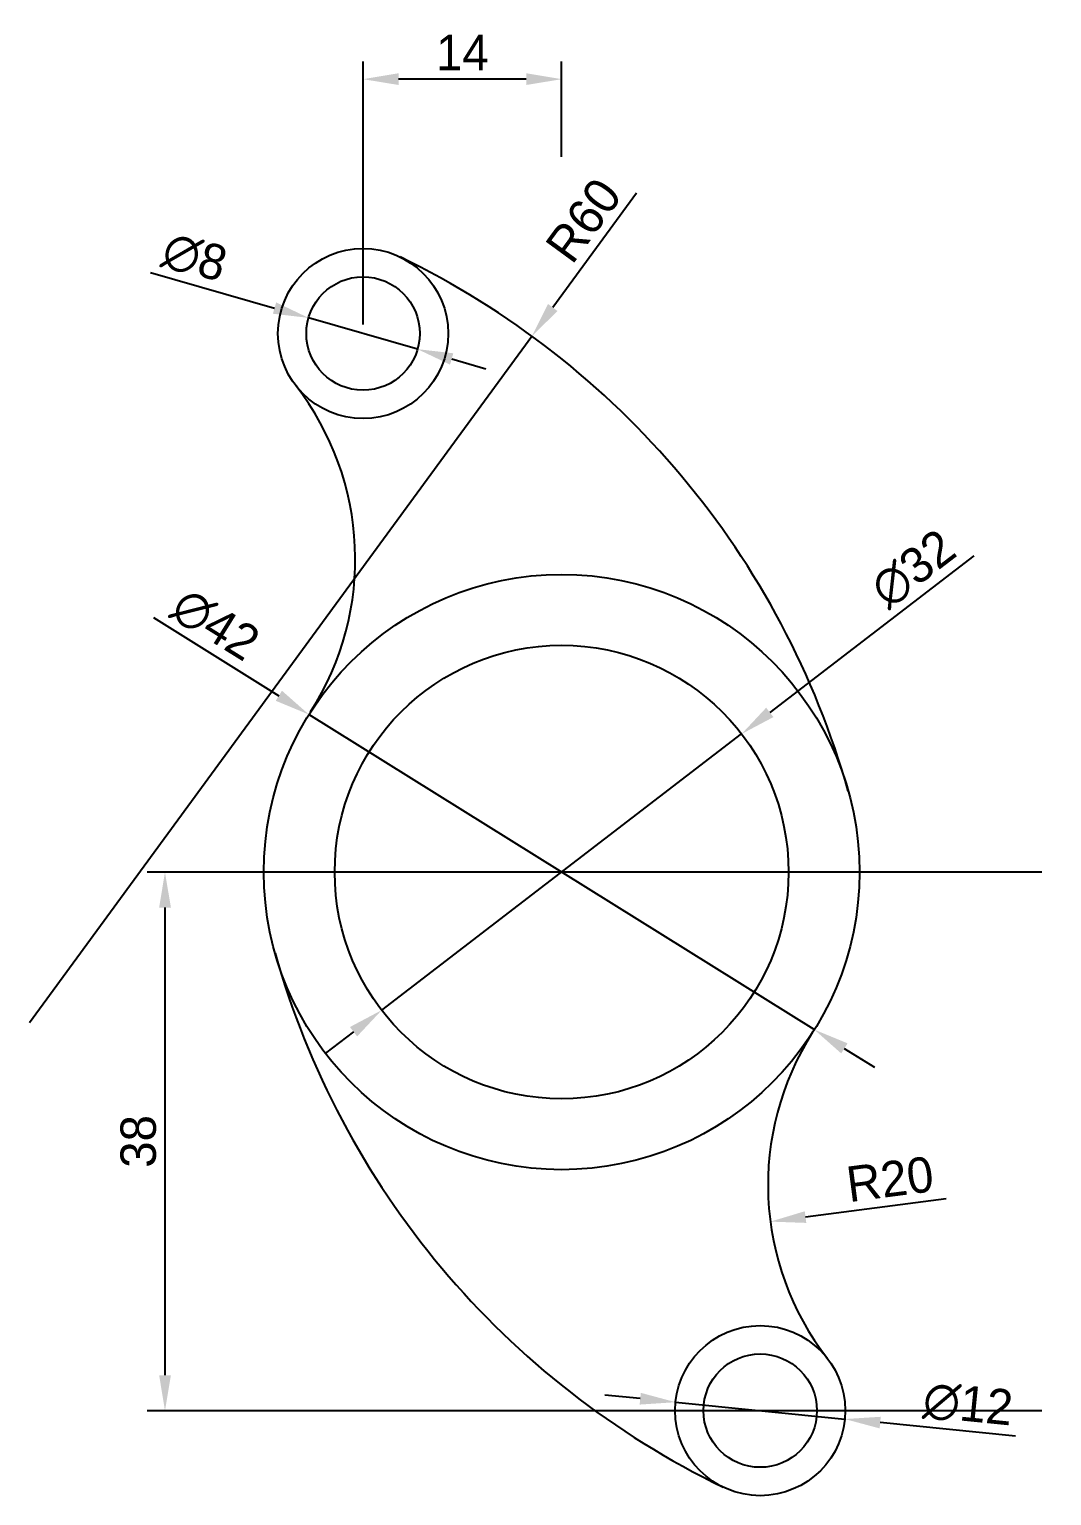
# Model space of a CAD drawing. Header units: millimetres. Extents: x -11614 to -3042, y 13178 to 15416.
# Drawn here: x -5240.3 to -5168.2, y 14103.1 to 14206.6 of the extents above; entities that cross this region are included whole.
import ezdxf

# ---------------------------------------------------------------- set-up
doc = ezdxf.new("R2010")
doc.units = ezdxf.units.MM
doc.header["$LTSCALE"] = 0.5
doc.header["$PDMODE"] = 34
doc.dimstyles.new('ISO-25', dxfattribs={"dimtxt": 2.5, "dimasz": 2.5, "dimexe": 1.25, "dimexo": 0.625, "dimtad": 1, "dimtxsty": 'Standard', "dimcen": 2.5, "dimadec": 0, "dimazin": 0, "dimtfac": 1, "dimtmove": 0, "dimatfit": 3, "dimfxl": 1, "dimarcsym": 0})

# ---------------------------------------------------------------- blocks, each defined once
blk = doc.blocks.new('*D59')
at = {"color": 0, "lineweight": -2, "transparency": 16777216}
for p, q in [((-5231.79, 14189.44), (-5223.04, 14186.93)), ((-5212.95, 14184.03), (-5220.64, 14186.24)), ((-5210.54, 14183.34), (-5208.14, 14182.65))]:
    blk.add_line(p, q, dxfattribs=at)
at = {"color": 0, "transparency": 16777216}
for points in [[(-5222.92, 14187.33), (-5223.15, 14186.53), (-5220.64, 14186.24)], [(-5210.43, 14183.74), (-5210.66, 14182.94), (-5212.95, 14184.03)]]:
    blk.add_solid(points, dxfattribs=at)
at = {"layer": 'Defpoints', "color": 0, "transparency": 16777216}
for p in [(-5220.64, 14186.24), (-5212.95, 14184.03)]:
    blk.add_point(p, dxfattribs=at)
at = {"color": 0, "transparency": 16777216, "insert": (-5228.67, 14190.5), "char_height": 2.5, "attachment_point": 5, "rotation": 343.9606}
blk.add_mtext('∅8', dxfattribs=at)
blk = doc.blocks.new('*D60')
at = {"color": 0, "lineweight": -2, "transparency": 16777216}
for p, q in [((-5197.25, 14109.98), (-5199.74, 14110.23)), ((-5194.76, 14109.73), (-5182.82, 14108.54)), ((-5170.8, 14107.34), (-5180.33, 14108.29))]:
    blk.add_line(p, q, dxfattribs=at)
at = {"color": 0, "transparency": 16777216}
for points in [[(-5197.21, 14110.39), (-5197.29, 14109.56), (-5194.76, 14109.73)], [(-5180.29, 14108.7), (-5180.37, 14107.88), (-5182.82, 14108.54)]]:
    blk.add_solid(points, dxfattribs=at)
at = {"layer": 'Defpoints', "color": 0, "transparency": 16777216}
for p in [(-5194.76, 14109.73), (-5182.82, 14108.54)]:
    blk.add_point(p, dxfattribs=at)
at = {"color": 0, "transparency": 16777216, "insert": (-5174.14, 14109.56), "char_height": 2.5, "attachment_point": 5, "rotation": 354.3032}
blk.add_mtext('∅12', dxfattribs=at)
blk = doc.blocks.new('*D61')
at = {"color": 0, "lineweight": -2, "transparency": 16777216}
for p, q in [((-5173.72, 14169.45), (-5188.12, 14158.4)), ((-5215.48, 14137.39), (-5190.1, 14156.88)), ((-5217.47, 14135.87), (-5219.45, 14134.35))]:
    blk.add_line(p, q, dxfattribs=at)
at = {"color": 0, "transparency": 16777216}
for points in [[(-5188.37, 14158.73), (-5187.86, 14158.07), (-5190.1, 14156.88)], [(-5217.72, 14136.2), (-5217.21, 14135.54), (-5215.48, 14137.39)]]:
    blk.add_solid(points, dxfattribs=at)
at = {"layer": 'Defpoints', "color": 0, "transparency": 16777216}
for p in [(-5190.1, 14156.88), (-5215.48, 14137.39)]:
    blk.add_point(p, dxfattribs=at)
at = {"color": 0, "transparency": 16777216, "insert": (-5178, 14168.53), "char_height": 2.5, "attachment_point": 5, "rotation": 37.5141}
blk.add_mtext('∅32', dxfattribs=at)
blk = doc.blocks.new('*D62')
at = {"color": 0, "lineweight": -2, "transparency": 16777216}
for p, q in [((-5231.56, 14165.09), (-5222.73, 14159.58)), ((-5184.98, 14136.02), (-5220.61, 14158.25)), ((-5182.86, 14134.69), (-5180.73, 14133.37))]:
    blk.add_line(p, q, dxfattribs=at)
at = {"color": 0, "transparency": 16777216}
for points in [[(-5222.51, 14159.93), (-5222.95, 14159.22), (-5220.61, 14158.25)], [(-5182.63, 14135.05), (-5183.08, 14134.34), (-5184.98, 14136.02)]]:
    blk.add_solid(points, dxfattribs=at)
at = {"layer": 'Defpoints', "color": 0, "transparency": 16777216}
for p in [(-5220.61, 14158.25), (-5184.98, 14136.02)]:
    blk.add_point(p, dxfattribs=at)
at = {"color": 0, "transparency": 16777216, "insert": (-5227.21, 14164.59), "char_height": 2.5, "attachment_point": 5, "rotation": 328.032}
blk.add_mtext('∅42', dxfattribs=at)
blk = doc.blocks.new('*D63')
at = {"color": 0, "lineweight": -2, "transparency": 16777216}
for p, q in [((-5197.51, 14195.04), (-5203.42, 14186.97)), ((-5240.32, 14136.53), (-5204.89, 14184.95))]:
    blk.add_line(p, q, dxfattribs=at)
at = {"color": 0, "transparency": 16777216}
blk.add_solid([(-5203.75, 14187.22), (-5203.08, 14186.72), (-5204.89, 14184.95)], dxfattribs=at)
at = {"layer": 'Defpoints', "color": 0, "transparency": 16777216}
for p in [(-5204.89, 14184.95), (-5240.32, 14136.53)]:
    blk.add_point(p, dxfattribs=at)
at = {"color": 0, "transparency": 16777216, "insert": (-5201.24, 14193.12), "char_height": 2.5, "attachment_point": 5, "rotation": 53.8067}
blk.add_mtext('R60', dxfattribs=at)
blk = doc.blocks.new('*D64')
at = {"color": 0, "lineweight": -2, "transparency": 16777216}
blk.add_line((-5175.68, 14124.09), (-5185.59, 14122.79), dxfattribs=at)
at = {"color": 0, "transparency": 16777216}
blk.add_solid([(-5185.65, 14123.2), (-5185.54, 14122.38), (-5188.07, 14122.47)], dxfattribs=at)
at = {"layer": 'Defpoints', "color": 0, "transparency": 16777216}
for p in [(-5168.24, 14125.06), (-5188.07, 14122.47)]:
    blk.add_point(p, dxfattribs=at)
at = {"color": 0, "transparency": 16777216, "insert": (-5179.64, 14125.46), "char_height": 2.5, "attachment_point": 5, "rotation": 7.4549}
blk.add_mtext('R20', dxfattribs=at)
blk = doc.blocks.new('*D65')
at = {"color": 0, "lineweight": -2, "transparency": 16777216}
for p, q in [((-5168.93, 14147.13), (-5232.01, 14147.13)), ((-5230.76, 14144.63), (-5230.76, 14111.63)), ((-5168.93, 14109.13), (-5232.01, 14109.13))]:
    blk.add_line(p, q, dxfattribs=at)
at = {"color": 0, "transparency": 16777216}
for points in [[(-5231.17, 14144.63), (-5230.34, 14144.63), (-5230.76, 14147.13)], [(-5231.17, 14111.63), (-5230.34, 14111.63), (-5230.76, 14109.13)]]:
    blk.add_solid(points, dxfattribs=at)
at = {"layer": 'Defpoints', "color": 0, "transparency": 16777216}
for p in [(-5168.3, 14147.13), (-5230.76, 14109.13), (-5168.3, 14109.13)]:
    blk.add_point(p, dxfattribs=at)
at = {"color": 0, "transparency": 16777216, "insert": (-5232.63, 14128.13), "char_height": 2.5, "attachment_point": 5, "rotation": 90}
blk.add_mtext('38', dxfattribs=at)
blk = doc.blocks.new('*D66')
at = {"color": 0, "lineweight": -2, "transparency": 16777216}
for p, q in [((-5216.79, 14185.76), (-5216.79, 14204.33)), ((-5202.79, 14197.61), (-5202.79, 14204.33)), ((-5205.29, 14203.08), (-5214.29, 14203.08))]:
    blk.add_line(p, q, dxfattribs=at)
at = {"color": 0, "transparency": 16777216}
for points in [[(-5214.29, 14203.5), (-5214.29, 14202.67), (-5216.79, 14203.08)], [(-5205.29, 14203.5), (-5205.29, 14202.67), (-5202.79, 14203.08)]]:
    blk.add_solid(points, dxfattribs=at)
at = {"layer": 'Defpoints', "color": 0, "transparency": 16777216}
for p in [(-5216.79, 14203.08), (-5202.79, 14196.98), (-5216.79, 14185.13)]:
    blk.add_point(p, dxfattribs=at)
at = {"color": 0, "transparency": 16777216, "insert": (-5209.79, 14204.96), "char_height": 2.5, "attachment_point": 5}
blk.add_mtext('14', dxfattribs=at)

msp = doc.modelspace()

# ---------------------------------------------------------------- linework, layer by layer
for centre, radius in [((-5216.791, 14185.134), 6), ((-5216.791, 14185.134), 4), ((-5202.791, 14147.134), 21), ((-5202.791, 14147.134), 16), ((-5188.791, 14109.134), 6), ((-5188.791, 14109.134), 4)]:
    msp.add_circle(centre, radius)
for centre, radius, start, end in [((-5240.322, 14136.53), 60, 15.77641, 64.16654), ((-5237.342, 14169.207), 20, 327.42698, 37.77513), ((-5165.261, 14157.737), 60, 195.77641, 244.16654), ((-5168.24, 14125.06), 20, 147.42698, 217.77513)]:
    msp.add_arc(centre, radius, start, end)

# ---------------------------------------------------------------- dimensions: what is measured, and where the dimension line sits
dim = msp.add_linear_dim(base=(-5216.791, 14203.082), p1=(-5202.791, 14196.981), p2=(-5216.791, 14185.134), dimstyle='ISO-25')
dim.commit()
dim.dimension.update_dxf_attribs({"geometry": '*D66', "text_midpoint": (-5209.791, 14204.957)})
dim = msp.add_radius_dim(center=(-5240.322, 14136.53), mpoint=(-5204.892, 14184.952), dimstyle='ISO-25')
dim.commit()
dim.dimension.update_dxf_attribs({"geometry": '*D63', "text_midpoint": (-5201.238, 14193.121)})
for p1, p2, picture, middle in [((-5212.947, 14184.028), (-5220.636, 14186.239), '*D59', (-5229.185, 14188.697)), ((-5215.483, 14137.39), (-5190.1, 14156.877), '*D61', (-5176.862, 14167.04))]:
    dim = msp.add_diameter_dim_2p(p1=p1, p2=p2, dimstyle='ISO-25')
    dim.commit()
    dim.dimension.update_dxf_attribs({"geometry": picture, "text_midpoint": middle, "dimtype": 163})
for p1, p2, picture, middle in [((-5184.976, 14136.015), (-5220.607, 14158.252), '*D62', (-5227.214, 14164.586)), ((-5194.762, 14109.729), (-5182.821, 14108.538), '*D60', (-5174.135, 14109.556))]:
    dim = msp.add_diameter_dim_2p(p1=p1, p2=p2, dimstyle='ISO-25')
    dim.commit()
    dim.dimension.update_dxf_attribs({"geometry": picture, "text_midpoint": middle})
dim = msp.add_linear_dim(base=(-5230.755, 14109.134), p1=(-5168.305, 14147.134), p2=(-5168.305, 14109.134), angle=90, dimstyle='ISO-25')
dim.commit()
dim.dimension.update_dxf_attribs({"geometry": '*D65', "text_midpoint": (-5232.63, 14128.134)})
dim = msp.add_radius_dim(center=(-5168.24, 14125.06), mpoint=(-5188.071, 14122.465), dimstyle='ISO-25')
dim.commit()
dim.dimension.update_dxf_attribs({"geometry": '*D64', "text_midpoint": (-5179.395, 14123.601), "dimtype": 164})

doc.saveas('drawing.dxf')
